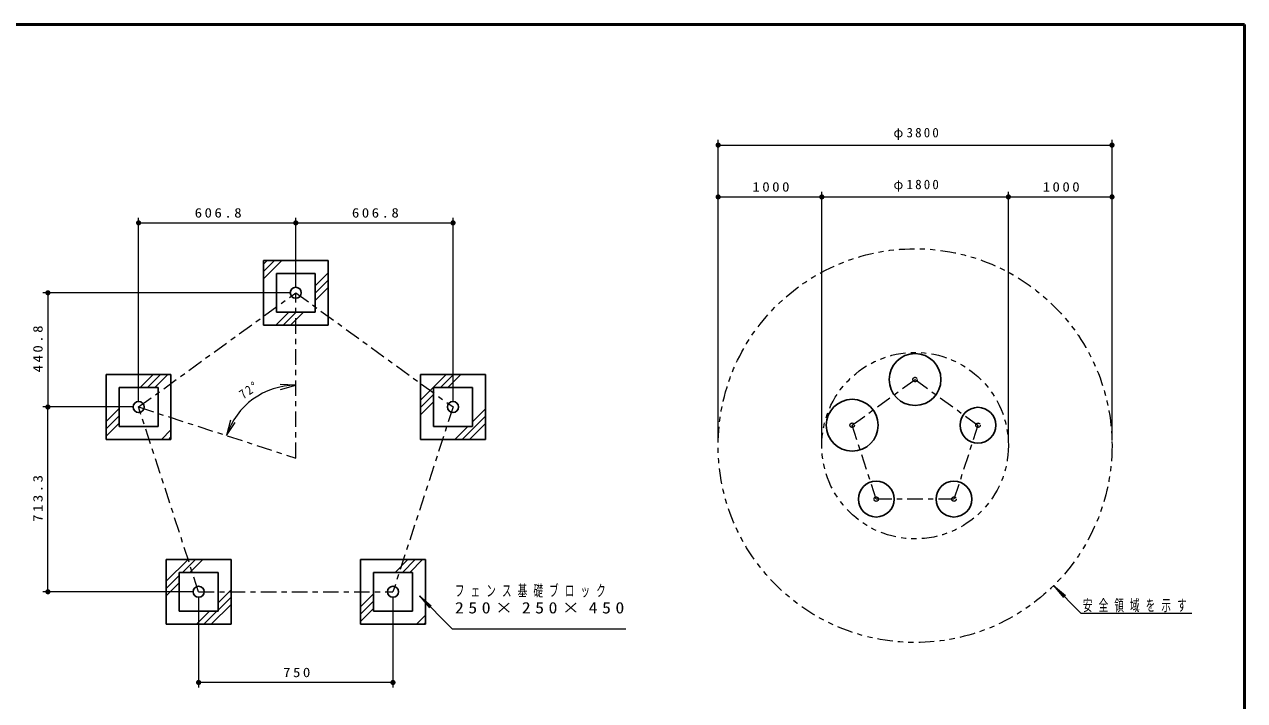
# Model space of a CAD drawing. Units: millimetres on the paper, scale 1:20. Extents: x 1295 to 1680, y -12 to 267.
# Drawn here: x 1444.5 to 1680, y 136.5 to 267 of the extents above; entities that cross this region are included whole.
import ezdxf

# ---------------------------------------------------------------- set-up
doc = ezdxf.new("R2010")
doc.units = ezdxf.units.MM
for name, pattern in [('USER1', [4.5, 2.5, -2]), ('USER2', [6, 3, -1, 1, -1]), ('USER3', [8, 3, -1, 1, -1, 1, -1])]:
    doc.linetypes.add(name, pattern=pattern)
doc.layers.add('LY_1', color=7, linetype='Continuous', lineweight=13)
doc.styles.add('ＭＳ ゴシック', font='')
doc.styles.get('ＭＳ ゴシック').set_extended_font_data('MS Gothic')

# ---------------------------------------------------------------- blocks, each defined once
blk = doc.blocks.new('filled_dot')
at = {"color": 0, "linetype": 'Continuous', "lineweight": -2, "const_width": 1.25}
blk.add_lwpolyline([(-0.625, 0, 1), (0.625, 0, 1)], format="xyb", close=True, dxfattribs=at)
blk = doc.blocks.new('open_arrow')
at = {"color": 0, "linetype": 'Continuous', "lineweight": -2}
blk.add_lwpolyline([(7.5, 1.25), (0, 0), (7.5, -1.25)], dxfattribs=at)

msp = doc.modelspace()

# ---------------------------------------------------------------- linework, layer by layer
at = {"layer": 'LY_1', "lineweight": 50}
for p, q in [((1680, 267), (1295, 267)), ((1680, 0), (1680, 267))]:
    msp.add_line(p, q, dxfattribs=at)
at = {"layer": 'LY_1'}
for p, q in [((1578.414, 186.702), (1578.414, 244.702)), ((1578.414, 243.702), (1654.414, 243.702)), ((1654.414, 186.702), (1654.414, 244.702)), ((1578.414, 186.702), (1578.414, 234.702)), ((1578.414, 233.702), (1598.414, 233.702)), ((1598.414, 186.702), (1598.414, 234.702)), ((1598.414, 233.702), (1634.414, 233.702)), ((1634.414, 186.702), (1634.414, 234.702)), ((1634.414, 233.702), (1654.414, 233.702)), ((1654.414, 186.702), (1654.414, 234.702)), ((1466.576, 194.159), (1466.576, 229.693)), ((1466.576, 228.693), (1496.914, 228.693)), ((1496.914, 216.201), (1496.914, 229.693)), ((1496.914, 228.693), (1527.253, 228.693)), ((1527.253, 194.159), (1527.253, 229.693)), ((1490.664, 217.872), (1494.243, 221.451)), ((1490.664, 219.286), (1492.829, 221.451)), ((1490.664, 220.701), (1491.415, 221.451)), ((1500.664, 216.558), (1503.164, 219.058)), ((1500.664, 215.144), (1503.164, 217.644)), ((1495.914, 215.201), (1448.076, 215.201)), ((1449.076, 215.201), (1449.076, 193.159)), ((1500.664, 213.73), (1503.164, 216.23)), ((1493.057, 208.951), (1495.557, 211.451)), ((1494.471, 208.951), (1496.971, 211.451)), ((1495.885, 208.951), (1498.385, 211.451)), ((1466.873, 196.909), (1469.373, 199.409)), ((1468.287, 196.909), (1470.787, 199.409)), ((1469.701, 196.909), (1472.201, 199.409)), ((1521.003, 194.47), (1525.941, 199.409)), ((1524.856, 196.909), (1527.356, 199.409)), ((1526.27, 196.909), (1528.77, 199.409)), ((1521.003, 193.056), (1523.503, 195.556)), ((1465.576, 193.159), (1448.076, 193.159)), ((1449.076, 157.494), (1449.076, 193.159)), ((1521.003, 191.642), (1523.503, 194.142)), ((1460.326, 190.362), (1462.826, 192.862)), ((1460.326, 188.948), (1462.826, 191.448)), ((1528.998, 186.909), (1533.503, 191.414)), ((1531.003, 190.328), (1533.503, 192.828)), ((1460.326, 187.534), (1462.826, 190.034)), ((1471.015, 186.909), (1472.826, 188.72)), ((1527.584, 186.909), (1530.084, 189.409)), ((1530.412, 186.909), (1533.503, 190)), ((1472.429, 186.909), (1472.826, 187.306)), ((1471.914, 159.524), (1476.135, 163.744)), ((1475.049, 161.244), (1477.549, 163.744)), ((1476.463, 161.244), (1478.963, 163.744)), ((1516.061, 161.244), (1518.561, 163.744)), ((1517.475, 161.244), (1519.975, 163.744)), ((1518.89, 161.244), (1521.39, 163.744)), ((1471.914, 158.11), (1474.414, 160.61)), ((1471.914, 156.696), (1474.414, 159.196)), ((1481.914, 155.382), (1484.414, 157.882)), ((1643.135, 158.683), (1645.063, 156.385)), ((1643.135, 158.683), (1645.433, 156.754)), ((1648.43, 153.388), (1643.135, 158.683)), ((1477.164, 157.494), (1448.076, 157.494)), ((1478.164, 156.494), (1478.164, 138.994)), ((1481.914, 153.968), (1484.414, 156.468)), ((1509.414, 154.598), (1511.914, 157.098)), ((1509.414, 153.184), (1511.914, 155.684)), ((1515.664, 156.494), (1515.664, 138.994)), ((1520.757, 156.715), (1522.686, 154.417)), ((1520.757, 156.715), (1523.055, 154.787)), ((1527.107, 150.366), (1520.757, 156.715)), ((1477.777, 151.244), (1480.277, 153.744)), ((1479.191, 151.244), (1481.691, 153.744)), ((1480.605, 151.244), (1484.414, 155.054)), ((1509.414, 151.769), (1511.914, 154.269)), ((1648.43, 153.388), (1669.808, 153.388)), ((1520.203, 151.244), (1521.914, 152.956)), ((1521.617, 151.244), (1521.914, 151.541)), ((1527.107, 150.366), (1560.619, 150.366)), ((1515.664, 139.994), (1478.164, 139.994))]:
    msp.add_line(p, q, dxfattribs=at)
at = {"layer": 'LY_1', "lineweight": 25}
for p, q in [((1503.164, 221.451), (1490.664, 221.451)), ((1490.664, 221.451), (1490.664, 208.951)), ((1503.164, 208.951), (1503.164, 221.451)), ((1500.664, 218.951), (1493.164, 218.951)), ((1493.164, 218.951), (1493.164, 211.451)), ((1500.664, 211.451), (1500.664, 218.951)), ((1493.164, 211.451), (1500.664, 211.451)), ((1490.664, 208.951), (1503.164, 208.951)), ((1472.826, 199.409), (1460.326, 199.409)), ((1460.326, 199.409), (1460.326, 186.909)), ((1472.826, 186.909), (1472.826, 199.409)), ((1533.503, 199.409), (1521.003, 199.409)), ((1521.003, 199.409), (1521.003, 186.909)), ((1533.503, 186.909), (1533.503, 199.409)), ((1470.326, 196.909), (1462.826, 196.909)), ((1462.826, 196.909), (1462.826, 189.409)), ((1470.326, 189.409), (1470.326, 196.909)), ((1531.003, 196.909), (1523.503, 196.909)), ((1523.503, 196.909), (1523.503, 189.409)), ((1531.003, 189.409), (1531.003, 196.909)), ((1462.826, 189.409), (1470.326, 189.409)), ((1523.503, 189.409), (1531.003, 189.409)), ((1460.326, 186.909), (1472.826, 186.909)), ((1521.003, 186.909), (1533.503, 186.909)), ((1484.414, 163.744), (1471.914, 163.744)), ((1471.914, 163.744), (1471.914, 151.244)), ((1484.414, 151.244), (1484.414, 163.744)), ((1521.914, 163.744), (1509.414, 163.744)), ((1509.414, 163.744), (1509.414, 151.244)), ((1521.914, 151.244), (1521.914, 163.744)), ((1481.914, 161.244), (1474.414, 161.244)), ((1474.414, 161.244), (1474.414, 153.744)), ((1481.914, 153.744), (1481.914, 161.244)), ((1519.414, 161.244), (1511.914, 161.244)), ((1511.914, 161.244), (1511.914, 153.744)), ((1519.414, 153.744), (1519.414, 161.244)), ((1474.414, 153.744), (1481.914, 153.744)), ((1511.914, 153.744), (1519.414, 153.744)), ((1471.914, 151.244), (1484.414, 151.244)), ((1509.414, 151.244), (1521.914, 151.244))]:
    msp.add_line(p, q, dxfattribs=at)
at = {"layer": 'LY_1', "linetype": 'USER2'}
for p, q in [((1466.576, 193.159), (1496.914, 215.201)), ((1496.914, 215.201), (1527.253, 193.159)), ((1496.914, 183.302), (1496.914, 215.201)), ((1604.279, 189.645), (1616.414, 198.461)), ((1616.414, 198.461), (1628.55, 189.645)), ((1478.164, 157.494), (1466.576, 193.159)), ((1466.576, 193.159), (1496.914, 183.302)), ((1527.253, 193.159), (1515.664, 157.494)), ((1608.914, 175.379), (1604.279, 189.645)), ((1628.55, 189.645), (1623.914, 175.379)), ((1623.914, 175.379), (1608.914, 175.379)), ((1478.164, 157.494), (1515.664, 157.494))]:
    msp.add_line(p, q, dxfattribs=at)
at = {"layer": 'LY_1', "linetype": 'USER3'}
for radius in [38, 18]:
    msp.add_circle((1616.414, 185.702), radius, dxfattribs=at)
at = {"layer": 'LY_1', "lineweight": 25}
for centre, radius in [((1496.914, 215.201), 1.067), ((1616.414, 198.461), 5), ((1466.576, 193.159), 1.067), ((1527.253, 193.159), 1.067), ((1604.279, 189.645), 5), ((1628.55, 189.645), 3.45), ((1608.914, 175.379), 3.45), ((1623.914, 175.379), 3.45), ((1478.164, 157.494), 1.067), ((1515.664, 157.494), 1.067)]:
    msp.add_circle(centre, radius, dxfattribs=at)
at = {"layer": 'LY_1', "linetype": 'USER1'}
for centre in [(1616.414, 198.461), (1604.279, 189.645), (1628.55, 189.645), (1608.914, 175.379), (1623.914, 175.379)]:
    msp.add_circle(centre, 0.427, dxfattribs=at)
at = {"layer": 'LY_1'}
msp.add_arc((1496.914, 183.302), 14.052, 90, 162, dxfattribs=at)

# ---------------------------------------------------------------- block references
at = {"layer": 'LY_1', "xscale": 0.4, "yscale": 0.4}
for p in [(1578.414, 243.702), (1578.414, 233.702), (1598.414, 233.702), (1634.414, 233.702), (1466.576, 228.693), (1496.914, 228.693), (1478.164, 139.994)]:
    msp.add_blockref('filled_dot', p, dxfattribs=at)
for name, p, rotation in [('filled_dot', (1654.414, 243.702), 180), ('filled_dot', (1598.414, 233.702), 180), ('filled_dot', (1634.414, 233.702), 180), ('filled_dot', (1654.414, 233.702), 180), ('filled_dot', (1496.914, 228.693), 180), ('filled_dot', (1527.253, 228.693), 180), ('filled_dot', (1449.076, 215.201), 270), ('open_arrow', (1496.914, 197.354), 186.1), ('filled_dot', (1449.076, 193.159), 90), ('filled_dot', (1449.076, 193.159), 270), ('open_arrow', (1483.55, 187.644), 65.9), ('filled_dot', (1449.076, 157.494), 90), ('filled_dot', (1515.664, 139.994), 180)]:
    msp.add_blockref(name, p, dxfattribs=dict(at, rotation=rotation))

# ---------------------------------------------------------------- texts
at = {"layer": 'LY_1', "style": 'ＭＳ ゴシック'}
for s, insert, char_height, attachment_point in [('\\T1.33;φ3800', (1616.822, 244.702), 1.833, 8), ('\\T1.33;\\W1.15;1000', (1588.835, 234.702), 1.833, 8), ('\\T1.33;φ1800', (1616.828, 234.702), 1.833, 8), ('\\T1.33;\\W1.15;1000', (1644.835, 234.702), 1.833, 8), ('\\T1.33;\\W1.15;606.8', (1482.166, 229.693), 1.833, 8), ('\\T1.33;\\W1.15;606.8', (1512.505, 229.693), 1.833, 8), ('\\T1.64;\\W0.6;フェンス基礎ブロック', (1527.619, 158.816), 2.199, 1), ('\\T1.5;\\W1.15;250×250×450', (1527.619, 155.516), 2.199, 1), ('\\T1.64;\\W0.6;安全領域を示す', (1648.808, 153.538), 2.199, 7), ('\\T1.33;\\W1.15;750', (1497.33, 140.994), 1.833, 8)]:
    msp.add_mtext(s, dxfattribs=dict(at, insert=insert, char_height=char_height, attachment_point=attachment_point))
at = {"layer": 'LY_1', "char_height": 1.833, "attachment_point": 8, "style": 'ＭＳ ゴシック'}
for s, insert, rotation in [('\\T1.33;\\W1.15;440.8', (1448.076, 204.601), 90), ('\\T1.33;\\W0.85;72°', (1488.383, 195.703), 34.524), ('\\T1.33;\\W1.15;713.3', (1448.076, 175.743), 90)]:
    msp.add_mtext(s, dxfattribs=dict(at, insert=insert, rotation=rotation))

doc.saveas('drawing.dxf')
